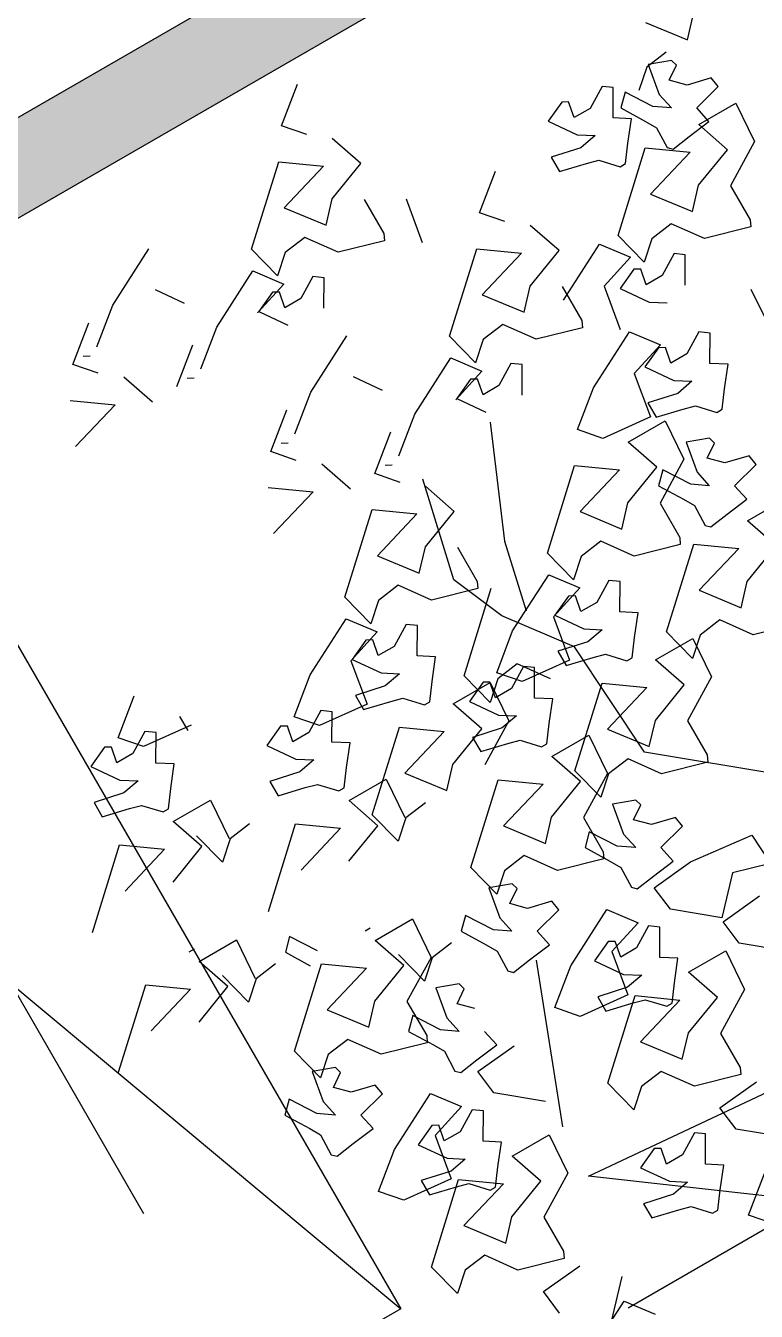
# Model space of a CAD drawing. Header units: metres. Extents: x 1769 to 3632, y 809 to 2652.
# Drawn here: x 2738.465 to 2739.719, y 1877.276 to 1879.483 of the extents above; entities that cross this region are included whole.
import ezdxf

# ---------------------------------------------------------------- set-up
doc = ezdxf.new("R2010")
doc.units = ezdxf.units.M
doc.header["$LTSCALE"] = 10
doc.linetypes.add('HIDDEN', pattern=[9.525, 6.35, -3.175])
for name, color, linetype in [('A-FLOR-LEVL', 2, 'Continuous'), ('A-FURN-FIXD', 8, 'Continuous'), ('A-PROJ+', 1, 'HIDDEN'), ('A-WALL', 6, 'Continuous'), ('A-WALL-PATT', 8, 'Continuous'), ('L-PLNT-TREE', 66, 'Continuous')]:
    doc.layers.add(name, color=color, linetype=linetype)
doc.layers.add('Texto', color=7, linetype='Continuous', lineweight=5)

# ---------------------------------------------------------------- blocks, each defined once
blk = doc.blocks.new('ARAYAN')
at = {"layer": 'L-PLNT-TREE', "color": 86}
for p, q in [((145.7883, 305.6766), (145.843, 305.721)), ((145.816, 305.6446), (145.7883, 305.6766)), ((145.6501, 305.5316), (145.7562, 305.6297)), ((145.7562, 305.6297), (145.8139, 305.5883)), ((145.4169, 305.5647), (145.5103, 305.6129)), ((145.867, 305.5625), (145.8477, 305.6194)), ((145.8139, 305.5883), (145.7272, 305.5625)), ((145.3622, 305.5203), (145.4169, 305.5647)), ((145.7272, 305.5625), (145.7706, 305.5057)), ((145.7996, 305.5368), (145.867, 305.5625)), ((145.3156, 305.5149), (145.3703, 305.5594)), ((145.4867, 305.5527), (145.5156, 305.5114)), ((145.6646, 305.4748), (145.6501, 305.5316)), ((145.7706, 305.5057), (145.7996, 305.5368)), ((145.3433, 305.483), (145.3156, 305.5149)), ((145.3457, 305.5127), (145.3361, 305.5179)), ((145.7321, 305.5057), (145.6935, 305.5006)), ((145.7658, 305.4593), (145.7321, 305.5057)), ((145.8429, 305.5109), (145.8429, 305.449)), ((145.5413, 305.4528), (145.6347, 305.501)), ((145.6347, 305.501), (145.6669, 305.4585)), ((145.6935, 305.5006), (145.6646, 305.4748)), ((146.1892, 305.4882), (146.1555, 305.4727)), ((146.1988, 305.483), (146.1892, 305.4882)), ((146.194, 305.4573), (146.1988, 305.483)), ((145.2835, 305.468), (145.3412, 305.4267)), ((145.9008, 305.4784), (145.8885, 305.4065)), ((146.1555, 305.4727), (146.1843, 305.4315)), ((146.2567, 305.4779), (146.2229, 305.4573)), ((146.247, 305.4263), (146.2711, 305.4676)), ((146.2711, 305.4676), (146.2567, 305.4779)), ((146.3369, 305.4714), (146.3281, 305.4219)), ((146.3717, 305.4586), (146.3369, 305.4714)), ((145.3943, 305.4009), (145.3749, 305.4577)), ((145.44, 305.403), (145.4947, 305.4475)), ((145.4866, 305.4084), (145.5413, 305.4528)), ((145.6669, 305.4585), (145.6083, 305.44)), ((145.6449, 305.4563), (145.6111, 305.4408)), ((145.6111, 305.4408), (145.64, 305.3995)), ((145.6545, 305.4511), (145.6449, 305.4563)), ((145.6496, 305.4254), (145.6545, 305.4511)), ((145.7123, 305.446), (145.6786, 305.4254)), ((145.7267, 305.4357), (145.7123, 305.446)), ((145.8381, 305.4387), (145.7658, 305.4593)), ((145.8429, 305.449), (145.8381, 305.4387)), ((145.9899, 305.4019), (146.0446, 305.4463)), ((146.2229, 305.4573), (146.194, 305.4573)), ((146.2834, 305.452), (146.2651, 305.4338)), ((146.31, 305.4106), (146.2834, 305.452)), ((146.3532, 305.4333), (146.3748, 305.4481)), ((146.3748, 305.4481), (146.3717, 305.4586)), ((145.3412, 305.4267), (145.2545, 305.4009)), ((145.6786, 305.4254), (145.6496, 305.4254)), ((145.7026, 305.3943), (145.7267, 305.4357)), ((146.1314, 305.4212), (146.1314, 305.3953)), ((146.1795, 305.4107), (146.1314, 305.4212)), ((146.1843, 305.4315), (146.2085, 305.416)), ((146.2711, 305.4107), (146.247, 305.4263)), ((146.2651, 305.4338), (146.2885, 305.3958)), ((146.3281, 305.4219), (146.3342, 305.3938)), ((146.3737, 305.4128), (146.3532, 305.4333)), ((145.4701, 305.4008), (145.4605, 305.406)), ((146.0176, 305.3699), (145.9899, 305.4019)), ((146.2085, 305.416), (146.1795, 305.4107)), ((146.247, 305.3798), (146.2711, 305.4107)), ((146.3342, 305.3938), (146.31, 305.4106)), ((146.4121, 305.4036), (146.3737, 305.4128)), ((146.415, 305.3861), (146.4121, 305.4036)), ((146.1314, 305.3953), (146.1747, 305.385)), ((146.1747, 305.385), (146.194, 305.3798)), ((146.194, 305.3798), (146.2181, 305.354)), ((146.2277, 305.354), (146.247, 305.3798)), ((146.2885, 305.3958), (146.2984, 305.3785)), ((146.3687, 305.3739), (146.415, 305.3861)), ((146.1609, 305.2617), (146.267, 305.3599)), ((146.267, 305.3599), (146.3248, 305.3185)), ((146.2984, 305.3785), (146.2972, 305.3432)), ((146.3748, 305.3459), (146.3687, 305.3739)), ((145.8517, 305.2569), (145.9578, 305.355)), ((145.9578, 305.355), (146.0155, 305.3136)), ((146.0686, 305.2878), (146.0492, 305.3447)), ((146.2181, 305.354), (146.2277, 305.354)), ((146.2972, 305.3432), (146.304, 305.3364)), ((146.304, 305.3364), (146.3359, 305.3411)), ((146.3359, 305.3411), (146.3748, 305.3459)), ((146.3778, 305.2927), (146.3585, 305.3496)), ((146.3585, 305.3496), (146.426, 305.3496)), ((146.426, 305.3496), (146.4212, 305.2824)), ((145.6184, 305.29), (145.7118, 305.3382)), ((146.0155, 305.3136), (145.9288, 305.2878)), ((146.3248, 305.3185), (146.238, 305.2927)), ((145.5171, 305.2402), (145.5718, 305.2847)), ((145.5637, 305.2456), (145.6184, 305.29)), ((145.9288, 305.2878), (145.9721, 305.231)), ((146.0011, 305.2621), (146.0686, 305.2878)), ((146.4212, 305.2824), (146.3537, 305.2411)), ((145.6883, 305.278), (145.7172, 305.2367)), ((145.9721, 305.231), (146.0011, 305.2621)), ((146.0353, 305.2165), (146.1287, 305.2647)), ((145.5448, 305.2083), (145.5171, 305.2402)), ((145.5472, 305.238), (145.5376, 305.2432)), ((145.8662, 305.2001), (145.8517, 305.2569)), ((145.7428, 305.1781), (145.8363, 305.2263)), ((145.8363, 305.2263), (145.8684, 305.1838)), ((145.8951, 305.2259), (145.8662, 305.2001)), ((145.9337, 305.231), (145.8951, 305.2259)), ((145.9674, 305.1846), (145.9337, 305.231)), ((146.0445, 305.2362), (146.0445, 305.1743)), ((146.1609, 305.2223), (146.1023, 305.2037)), ((146.1023, 305.2037), (146.09, 305.1318)), ((145.485, 305.1933), (145.5428, 305.152)), ((145.5958, 305.1262), (145.5765, 305.183)), ((145.6881, 305.1337), (145.7428, 305.1781)), ((145.8684, 305.1838), (145.8099, 305.1653)), ((145.8464, 305.1816), (145.8127, 305.1661)), ((145.8561, 305.1764), (145.8464, 305.1816)), ((146.0396, 305.164), (145.9674, 305.1846)), ((145.6415, 305.1283), (145.6962, 305.1728)), ((145.8127, 305.1661), (145.8416, 305.1248)), ((145.8512, 305.1507), (145.8561, 305.1764)), ((145.9139, 305.1713), (145.8802, 305.1507)), ((145.9042, 305.1196), (145.9283, 305.161)), ((145.9283, 305.161), (145.9139, 305.1713)), ((146.0445, 305.1743), (146.0396, 305.164)), ((145.5428, 305.152), (145.456, 305.1262)), ((145.8802, 305.1507), (145.8512, 305.1507)), ((145.6692, 305.0963), (145.6415, 305.1283)), ((145.6716, 305.1261), (145.662, 305.1313)), ((146.0072, 305.0733), (146.1007, 305.1215)), ((146.1007, 305.1215), (146.1329, 305.079)), ((145.8396, 305.1078), (145.765, 304.9338)), ((145.5034, 304.9833), (145.6094, 305.0814)), ((145.6094, 305.0814), (145.6672, 305.0401)), ((145.6654, 304.9213), (145.7028, 305.083)), ((146.1329, 305.079), (146.0743, 305.0605)), ((146.1276, 305.0768), (146.0939, 305.0613)), ((146.1372, 305.0716), (146.1276, 305.0768)), ((146.2875, 304.8965), (146.2999, 305.083)), ((145.7202, 305.0142), (145.7009, 305.0711)), ((145.9526, 305.0289), (146.0072, 305.0733)), ((146.0743, 305.0605), (146.062, 304.9886)), ((146.0939, 305.0613), (146.1228, 305.02)), ((146.1324, 305.0459), (146.1372, 305.0716)), ((146.1951, 305.0665), (146.1614, 305.0459)), ((146.1854, 305.0148), (146.2095, 305.0562)), ((146.2095, 305.0562), (146.1951, 305.0665)), ((145.6672, 305.0401), (145.5804, 305.0142)), ((146.1614, 305.0459), (146.1324, 305.0459)), ((145.9803, 304.9969), (145.9526, 305.0289)), ((146.1228, 305.02), (146.1469, 305.0045)), ((145.0833, 304.97), (145.1379, 305.0144)), ((145.5804, 305.0142), (145.6238, 304.9575)), ((145.6528, 304.9885), (145.7202, 305.0142)), ((146.062, 304.9886), (145.9803, 304.9969)), ((146.1179, 304.9993), (146.0698, 305.0097)), ((146.0698, 305.0097), (146.0698, 304.9839)), ((146.1469, 305.0045), (146.1179, 304.9993)), ((146.2095, 304.9993), (146.1854, 305.0148)), ((146.1854, 304.9684), (146.2095, 304.9993)), ((145.8144, 304.8838), (145.9204, 304.982)), ((146.0698, 304.9839), (146.1131, 304.9736)), ((145.0572, 304.9676), (145.0234, 304.9521)), ((145.0668, 304.9624), (145.0572, 304.9676)), ((145.0619, 304.9367), (145.0668, 304.9624)), ((145.111, 304.938), (145.0833, 304.97)), ((145.1246, 304.9573), (145.0909, 304.9367)), ((145.139, 304.947), (145.1246, 304.9573)), ((146.1131, 304.9736), (146.1324, 304.9684)), ((146.1324, 304.9684), (146.1565, 304.9425)), ((146.1661, 304.9425), (146.1854, 304.9684)), ((145.0234, 304.9521), (145.0523, 304.9109)), ((145.0909, 304.9367), (145.0619, 304.9367)), ((145.1927, 304.9297), (145.111, 304.938)), ((145.1149, 304.9057), (145.139, 304.947)), ((145.1837, 304.9509), (145.1837, 304.925)), ((145.3945, 304.9046), (145.4879, 304.9528)), ((146.1565, 304.9425), (146.1661, 304.9425)), ((145.7028, 304.8343), (145.6654, 304.9213)), ((145.765, 304.9338), (145.7401, 304.8219)), ((146.1257, 304.913), (146.0909, 304.9259)), ((145.0474, 304.8901), (144.9993, 304.9006)), ((144.9993, 304.9006), (144.9993, 304.8747)), ((145.0764, 304.8953), (145.0474, 304.8901)), ((145.0523, 304.9109), (145.0764, 304.8953)), ((145.139, 304.8901), (145.1149, 304.9057)), ((145.3398, 304.8601), (145.3945, 304.9046)), ((146.1072, 304.8878), (146.1288, 304.9025)), ((146.1288, 304.9025), (146.1257, 304.913)), ((144.9993, 304.8747), (145.0427, 304.8644)), ((145.1149, 304.8592), (145.139, 304.8901)), ((145.8289, 304.8271), (145.8144, 304.8838)), ((146.1277, 304.8673), (146.1072, 304.8878)), ((145.0427, 304.8644), (145.0619, 304.8592)), ((145.0619, 304.8592), (145.086, 304.8334)), ((145.0957, 304.8334), (145.1149, 304.8592)), ((145.3137, 304.8578), (145.2799, 304.8422)), ((145.3233, 304.8525), (145.3137, 304.8578)), ((145.3675, 304.8281), (145.3398, 304.8601)), ((145.7055, 304.8051), (145.7989, 304.8533)), ((145.7989, 304.8533), (145.8311, 304.8108)), ((145.8577, 304.8529), (145.8289, 304.8271)), ((145.8963, 304.858), (145.8577, 304.8529)), ((146.1661, 304.858), (146.1277, 304.8673)), ((146.169, 304.8405), (146.1661, 304.858)), ((145.086, 304.8334), (145.0957, 304.8334)), ((145.2799, 304.8422), (145.3088, 304.801)), ((145.3184, 304.8268), (145.3233, 304.8525)), ((145.3811, 304.8474), (145.3474, 304.8268)), ((145.3714, 304.7958), (145.3955, 304.8371)), ((145.3955, 304.8371), (145.3811, 304.8474)), ((145.4402, 304.841), (145.4402, 304.8151)), ((145.4884, 304.8305), (145.4402, 304.841)), ((145.7774, 304.7348), (145.7028, 304.8343)), ((146.1227, 304.8283), (146.169, 304.8405)), ((144.8948, 304.7244), (145.0008, 304.8225)), ((145.0008, 304.8225), (145.0586, 304.7811)), ((145.3474, 304.8268), (145.3184, 304.8268)), ((145.4492, 304.8199), (145.3675, 304.8281)), ((145.4402, 304.8151), (145.4836, 304.8048)), ((146.1288, 304.8003), (146.1227, 304.8283)), ((145.0923, 304.8122), (145.1598, 304.8122)), ((145.1117, 304.7553), (145.0923, 304.8122)), ((145.1598, 304.8122), (145.155, 304.745)), ((145.3088, 304.801), (145.3329, 304.7855)), ((145.3955, 304.7803), (145.3714, 304.7958)), ((145.7725, 304.7923), (145.7602, 304.7204)), ((145.8311, 304.8108), (145.7725, 304.7923)), ((145.8091, 304.8086), (145.7754, 304.7931)), ((145.7754, 304.7931), (145.8042, 304.7518)), ((145.8187, 304.8034), (145.8091, 304.8086)), ((145.8139, 304.7776), (145.8187, 304.8034)), ((145.8766, 304.7983), (145.8428, 304.7776)), ((146.0899, 304.7955), (146.1288, 304.8003)), ((145.0586, 304.7811), (144.9719, 304.7553)), ((145.2558, 304.7907), (145.2558, 304.7648)), ((145.304, 304.7803), (145.2558, 304.7907)), ((145.3329, 304.7855), (145.304, 304.7803)), ((145.3714, 304.7493), (145.3955, 304.7803)), ((145.6184, 304.7254), (145.6039, 304.7821)), ((145.8428, 304.7776), (145.8139, 304.7776)), ((145.8668, 304.7466), (145.891, 304.788)), ((145.915, 304.6827), (146.021, 304.7808)), ((145.0442, 304.7296), (145.1117, 304.7553)), ((145.2558, 304.7648), (145.2992, 304.7545)), ((145.2992, 304.7545), (145.3184, 304.7493)), ((145.3692, 304.6648), (145.4753, 304.7629)), ((145.4753, 304.7629), (145.533, 304.7216)), ((145.5861, 304.6957), (145.5668, 304.7526)), ((145.5668, 304.7526), (145.6343, 304.7526)), ((145.6247, 304.7583), (145.591, 304.7428)), ((145.6343, 304.7531), (145.6247, 304.7583)), ((145.6295, 304.7274), (145.6343, 304.7531)), ((145.6343, 304.7526), (145.6295, 304.6854)), ((145.6859, 304.7563), (145.6473, 304.7512)), ((145.6785, 304.7286), (145.6508, 304.7606)), ((145.7196, 304.7099), (145.6859, 304.7563)), ((145.8042, 304.7518), (145.8284, 304.7363)), ((146.1125, 304.7705), (146.18, 304.7705)), ((146.1319, 304.7136), (146.1125, 304.7705)), ((145.3184, 304.7493), (145.3426, 304.7235)), ((145.3522, 304.7235), (145.3714, 304.7493)), ((145.591, 304.7428), (145.6198, 304.7015)), ((145.6473, 304.7512), (145.6184, 304.7254)), ((145.6922, 304.748), (145.6584, 304.7274)), ((145.6824, 304.6963), (145.7066, 304.7377)), ((145.7066, 304.7377), (145.6922, 304.748)), ((145.7994, 304.7311), (145.7513, 304.7415)), ((145.7513, 304.7415), (145.7513, 304.7157)), ((145.7898, 304.5359), (145.7774, 304.7348)), ((145.8284, 304.7363), (145.7994, 304.7311)), ((145.891, 304.7311), (145.8668, 304.7466)), ((145.1513, 304.6145), (145.2574, 304.7126)), ((145.2574, 304.7126), (145.3151, 304.6713)), ((145.3426, 304.7235), (145.3522, 304.7235)), ((145.533, 304.7216), (145.4463, 304.6957)), ((145.6584, 304.7274), (145.6295, 304.7274)), ((145.7602, 304.7204), (145.6785, 304.7286)), ((145.7513, 304.7157), (145.7946, 304.7054)), ((145.8668, 304.7001), (145.891, 304.7311)), ((145.9921, 304.7136), (146.0354, 304.6568)), ((146.0644, 304.6879), (146.1319, 304.7136)), ((145.3682, 304.6454), (145.3488, 304.7023)), ((145.3488, 304.7023), (145.4163, 304.7023)), ((145.4163, 304.7023), (145.4116, 304.6351)), ((145.4463, 304.6957), (145.4897, 304.639)), ((145.5187, 304.67), (145.5861, 304.6957)), ((145.615, 304.6808), (145.5669, 304.6912)), ((145.5669, 304.6912), (145.5669, 304.6654)), ((145.6198, 304.7015), (145.6439, 304.686)), ((145.7066, 304.6808), (145.6824, 304.6963)), ((145.7946, 304.7054), (145.8139, 304.7001)), ((145.8139, 304.7001), (145.838, 304.6743)), ((145.8476, 304.6743), (145.8668, 304.7001)), ((145.3151, 304.6713), (145.2284, 304.6454)), ((145.6295, 304.6854), (145.562, 304.6442)), ((145.6439, 304.686), (145.615, 304.6808)), ((145.6824, 304.6499), (145.7066, 304.6808)), ((145.838, 304.6743), (145.8476, 304.6743)), ((145.9294, 304.6259), (145.915, 304.6827)), ((146.0354, 304.6568), (146.0644, 304.6879)), ((145.5669, 304.6654), (145.6102, 304.6551)), ((145.6102, 304.6551), (145.6295, 304.6499)), ((145.6803, 304.5653), (145.7863, 304.6634)), ((145.7863, 304.6634), (145.8441, 304.6221)), ((145.8778, 304.6531), (145.9453, 304.6531)), ((145.8972, 304.5963), (145.8778, 304.6531)), ((145.9583, 304.6517), (145.9294, 304.6259)), ((145.9453, 304.6531), (145.9405, 304.5859)), ((145.9969, 304.6568), (145.9583, 304.6517)), ((146.0306, 304.6104), (145.9969, 304.6568)), ((145.3007, 304.6197), (145.3682, 304.6454)), ((145.6295, 304.6499), (145.6536, 304.624)), ((145.6632, 304.624), (145.6824, 304.6499)), ((144.8201, 304.513), (144.9262, 304.6111)), ((144.9262, 304.6111), (144.9839, 304.5698)), ((145.0114, 304.622), (145.021, 304.622)), ((145.4623, 304.515), (145.5684, 304.6132)), ((145.5684, 304.6132), (145.6261, 304.5718)), ((145.6536, 304.624), (145.6632, 304.624)), ((145.8441, 304.6221), (145.7574, 304.5963)), ((146.1029, 304.5898), (146.0306, 304.6104)), ((145.0177, 304.6008), (145.0852, 304.6008)), ((145.037, 304.5439), (145.0177, 304.6008)), ((145.0852, 304.6008), (145.0804, 304.5336)), ((145.6599, 304.6028), (145.7273, 304.6028)), ((145.6792, 304.546), (145.6599, 304.6028)), ((145.7273, 304.6028), (145.7226, 304.5356)), ((145.7574, 304.5963), (145.8007, 304.5395)), ((145.8297, 304.5705), (145.8972, 304.5963)), ((144.9839, 304.5698), (144.8972, 304.5439)), ((145.6261, 304.5718), (145.5394, 304.546)), ((145.8007, 304.5395), (145.8297, 304.5705)), ((145.9405, 304.5859), (145.873, 304.5447)), ((145.0526, 304.5065), (145.0381, 304.5633)), ((145.1606, 304.5637), (145.1423, 304.5455)), ((145.1872, 304.5223), (145.1606, 304.5637)), ((145.6947, 304.5086), (145.6803, 304.5653)), ((144.9696, 304.5182), (145.037, 304.5439)), ((145.0814, 304.5324), (145.0526, 304.5065)), ((145.12, 304.5375), (145.0814, 304.5324)), ((145.1423, 304.5455), (145.1657, 304.5075)), ((145.5394, 304.546), (145.5828, 304.4892)), ((145.6118, 304.5202), (145.6792, 304.546)), ((145.7226, 304.5356), (145.6551, 304.4944)), ((145.7236, 304.5344), (145.6947, 304.5086)), ((145.7622, 304.5395), (145.7236, 304.5344)), ((145.796, 304.493), (145.7622, 304.5395)), ((146.0013, 304.3618), (145.7898, 304.5359)), ((145.873, 304.5447), (145.873, 304.4827)), ((145.2679, 304.5121), (145.2775, 304.5121)), ((145.4768, 304.4583), (145.4623, 304.515)), ((145.5828, 304.4892), (145.6118, 304.5202)), ((145.0767, 304.4031), (145.1827, 304.5012)), ((145.1827, 304.5012), (145.2405, 304.4599)), ((145.2936, 304.4341), (145.2742, 304.4909)), ((145.2742, 304.4909), (145.3417, 304.4909)), ((145.3417, 304.4909), (145.3369, 304.4237)), ((145.8682, 304.4724), (145.796, 304.493)), ((145.873, 304.4827), (145.8682, 304.4724)), ((145.2405, 304.4599), (145.1538, 304.4341)), ((145.3091, 304.3966), (145.2946, 304.4534)), ((145.4171, 304.4538), (145.3988, 304.4356)), ((145.4438, 304.4124), (145.4171, 304.4538)), ((145.1538, 304.4341), (145.1971, 304.3773)), ((145.2261, 304.4083), (145.2936, 304.4341)), ((145.3766, 304.4276), (145.338, 304.4225)), ((145.3988, 304.4356), (145.4222, 304.3976)), ((145.1971, 304.3773), (145.2261, 304.4083)), ((145.3369, 304.4237), (145.2694, 304.3825)), ((145.338, 304.4225), (145.3091, 304.3966)), ((145.0911, 304.3464), (145.0767, 304.4031)), ((145.4222, 304.3976), (145.4321, 304.3803)), ((145.12, 304.3722), (145.0911, 304.3464)), ((145.1586, 304.3773), (145.12, 304.3722)), ((145.1924, 304.3308), (145.1586, 304.3773)), ((145.2694, 304.3825), (145.2694, 304.3205)), ((145.3196, 304.3781), (145.3109, 304.3285)), ((145.3545, 304.3652), (145.3196, 304.3781)), ((145.4321, 304.3803), (145.4309, 304.345)), ((145.0849, 304.3613), (145.0762, 304.3118)), ((145.1198, 304.3485), (145.0849, 304.3613)), ((145.1229, 304.338), (145.1198, 304.3485)), ((145.2661, 304.3587), (145.2479, 304.3404)), ((145.2928, 304.3173), (145.2661, 304.3587)), ((145.336, 304.34), (145.3576, 304.3547)), ((145.3576, 304.3547), (145.3545, 304.3652)), ((145.7664, 304.3497), (145.8709, 304.3379)), ((145.0314, 304.3419), (145.0132, 304.3237)), ((145.0581, 304.3005), (145.0314, 304.3419)), ((145.1013, 304.3232), (145.1229, 304.338)), ((145.2646, 304.3102), (145.1924, 304.3308)), ((145.2479, 304.3404), (145.2712, 304.3025)), ((145.3109, 304.3285), (145.317, 304.3005)), ((145.3565, 304.3195), (145.336, 304.34)), ((145.383, 304.0885), (145.4788, 304.3369)), ((145.4309, 304.345), (145.4377, 304.3382)), ((145.8709, 304.3379), (145.8741, 304.2847)), ((145.0132, 304.3237), (145.0365, 304.2857)), ((145.0762, 304.3118), (145.0823, 304.2837)), ((145.1218, 304.3027), (145.1013, 304.3232)), ((145.2694, 304.3205), (145.2646, 304.3102)), ((145.317, 304.3005), (145.2928, 304.3173)), ((145.0365, 304.2857), (145.0465, 304.2684)), ((145.0823, 304.2837), (145.0581, 304.3005)), ((145.1602, 304.2935), (145.1218, 304.3027)), ((145.1631, 304.276), (145.1602, 304.2935)), ((145.2712, 304.3025), (145.2812, 304.2852)), ((145.8741, 304.2847), (145.8151, 304.3018)), ((145.0465, 304.2684), (145.0452, 304.2331)), ((145.1168, 304.2638), (145.1631, 304.276)), ((145.2812, 304.2852), (145.2799, 304.2499)), ((145.3576, 304.2525), (145.3515, 304.2806)), ((145.1229, 304.2358), (145.1168, 304.2638)), ((145.2799, 304.2499), (145.2868, 304.2431)), ((145.2868, 304.2431), (145.3186, 304.2477)), ((145.3186, 304.2477), (145.3576, 304.2525)), ((145.7633, 304.2424), (145.8335, 304.2491)), ((145.0452, 304.2331), (145.0521, 304.2263)), ((145.0521, 304.2263), (145.0839, 304.231)), ((145.0839, 304.231), (145.1229, 304.2358)), ((145.1354, 304.1902), (145.2289, 304.2385)), ((145.2289, 304.2385), (145.261, 304.196)), ((145.3106, 304.2311), (145.3807, 304.2377)), ((145.3159, 304.1891), (145.3106, 304.2311)), ((145.4791, 304.1127), (145.5852, 304.2108)), ((145.5852, 304.2108), (145.6429, 304.1695)), ((145.0807, 304.1458), (145.1354, 304.1902)), ((145.2055, 304.1937), (145.1718, 304.1782)), ((145.261, 304.196), (145.2025, 304.1774)), ((145.2151, 304.1885), (145.2055, 304.1937)), ((145.2103, 304.1628), (145.2151, 304.1885)), ((145.3793, 304.1369), (145.3159, 304.1891)), ((145.5959, 304.1972), (145.62, 304.1714)), ((145.6297, 304.1714), (145.6489, 304.1972)), ((145.696, 304.1436), (145.6766, 304.2005)), ((145.7441, 304.2005), (145.7393, 304.1333)), ((145.832, 304.1482), (145.7686, 304.2004)), ((145.1718, 304.1782), (145.2006, 304.137)), ((145.2025, 304.1774), (145.1901, 304.1055)), ((145.273, 304.1834), (145.2392, 304.1628)), ((145.2632, 304.1318), (145.2874, 304.1731)), ((145.2874, 304.1731), (145.273, 304.1834)), ((145.6429, 304.1695), (145.5562, 304.1436)), ((145.62, 304.1714), (145.6297, 304.1714)), ((145.1084, 304.1138), (145.0807, 304.1458)), ((145.2392, 304.1628), (145.2103, 304.1628)), ((145.5562, 304.1436), (145.5995, 304.0869)), ((145.6285, 304.1179), (145.696, 304.1436)), ((145.1477, 304.1267), (145.1477, 304.1008)), ((145.1958, 304.1162), (145.1477, 304.1267)), ((145.2006, 304.137), (145.2248, 304.1215)), ((145.2874, 304.1162), (145.2632, 304.1318)), ((145.7393, 304.1333), (145.6719, 304.0921)), ((145.1901, 304.1055), (145.1084, 304.1138)), ((145.2248, 304.1215), (145.1958, 304.1162)), ((145.2632, 304.0853), (145.2874, 304.1162)), ((145.4936, 304.0559), (145.4791, 304.1127)), ((145.5995, 304.0869), (145.6285, 304.1179)), ((145.0934, 304.0008), (145.1995, 304.0989)), ((145.1477, 304.1008), (145.191, 304.0905)), ((145.191, 304.0905), (145.2103, 304.0853)), ((145.1995, 304.0989), (145.2572, 304.0575)), ((145.2103, 304.0853), (145.2344, 304.0595)), ((145.244, 304.0595), (145.2632, 304.0853)), ((145.3103, 304.0317), (145.291, 304.0886)), ((145.291, 304.0886), (145.3584, 304.0886)), ((145.3584, 304.0886), (145.3537, 304.0214)), ((145.561, 304.0869), (145.5224, 304.0818)), ((145.5948, 304.0404), (145.561, 304.0869)), ((145.6719, 304.0921), (145.6719, 304.0301)), ((145.5224, 304.0818), (145.4936, 304.0559)), ((145.2572, 304.0575), (145.1705, 304.0317)), ((145.2344, 304.0595), (145.244, 304.0595)), ((145.1705, 304.0317), (145.2139, 303.9749)), ((145.2429, 304.006), (145.3103, 304.0317)), ((145.667, 304.0198), (145.5948, 304.0404)), ((145.6719, 304.0301), (145.667, 304.0198)), ((145.2139, 303.9749), (145.2429, 304.006)), ((145.3537, 304.0214), (145.2862, 303.9802)), ((145.1079, 303.944), (145.0934, 304.0008)), ((145.6157, 303.8271), (145.3793, 304.0012)), ((145.3793, 304.0012), (146.1257, 303.939)), ((145.4906, 303.9871), (145.4569, 303.9716)), ((145.5002, 303.9819), (145.4906, 303.9871)), ((145.4953, 303.9562), (145.5002, 303.9819)), ((145.6124, 303.9909), (145.6826, 303.9976)), ((145.6177, 303.949), (145.6124, 303.9909)), ((145.1368, 303.9698), (145.1079, 303.944)), ((145.1754, 303.9749), (145.1368, 303.9698)), ((145.2091, 303.9285), (145.1754, 303.9749)), ((145.4569, 303.9716), (145.4857, 303.9304)), ((145.5581, 303.9768), (145.5243, 303.9562)), ((145.5483, 303.9252), (145.5724, 303.9665)), ((145.5724, 303.9665), (145.5581, 303.9768)), ((145.5243, 303.9562), (145.4953, 303.9562)), ((145.6811, 303.8968), (145.6177, 303.949)), ((145.4857, 303.9304), (145.5098, 303.9148)), ((145.5724, 303.9096), (145.5483, 303.9252)), ((145.4809, 303.9096), (145.4327, 303.9201)), ((145.4327, 303.9201), (145.4327, 303.8942)), ((145.5098, 303.9148), (145.4809, 303.9096)), ((145.5483, 303.8787), (145.5724, 303.9096)), ((145.4327, 303.8942), (145.4761, 303.8839)), ((145.4761, 303.8839), (145.4953, 303.8787)), ((145.2321, 303.8371), (145.2268, 303.879)), ((145.4953, 303.8787), (145.5195, 303.8529)), ((145.5291, 303.8529), (145.5483, 303.8787)), ((145.567, 303.8218), (145.6217, 303.8663)), ((145.5195, 303.8529), (145.5291, 303.8529)), ((145.3456, 303.8378), (145.2955, 303.7849)), ((145.5947, 303.7898), (145.567, 303.8218)), ((145.236, 303.7544), (145.3294, 303.8026)), ((145.3294, 303.8026), (145.3616, 303.7601)), ((145.5908, 303.7898), (145.3295, 303.7898))]:
    blk.add_line(p, q, dxfattribs=at)
at = {"layer": 'L-PLNT-TREE', "color": 64}
for p, q in [((146.3663, 305.5308), (146.4097, 305.474)), ((146.4097, 305.474), (146.4386, 305.505)), ((146.3326, 305.4689), (146.3037, 305.4431)), ((146.3712, 305.474), (146.3326, 305.4689)), ((146.238, 305.2927), (146.2814, 305.2359)), ((146.3104, 305.267), (146.3778, 305.2927)), ((146.1287, 305.2647), (146.1609, 305.2223)), ((146.1754, 305.205), (146.1609, 305.2617)), ((146.2814, 305.2359), (146.3104, 305.267)), ((146.3537, 305.2411), (146.3537, 305.1791)), ((146.2043, 305.2308), (146.1754, 305.205)), ((146.2429, 305.2359), (146.2043, 305.2308)), ((146.2766, 305.1895), (146.2429, 305.2359)), ((146.1557, 305.2033), (146.1219, 305.1877)), ((146.1653, 305.198), (146.1557, 305.2033)), ((146.1604, 305.1723), (146.1653, 305.198)), ((146.1219, 305.1877), (146.1508, 305.1465)), ((146.2232, 305.1929), (146.1894, 305.1723)), ((146.2134, 305.1413), (146.2375, 305.1826)), ((146.2375, 305.1826), (146.2232, 305.1929)), ((146.3489, 305.1688), (146.2766, 305.1895)), ((146.3537, 305.1791), (146.3489, 305.1688)), ((146.1894, 305.1723), (146.1604, 305.1723)), ((146.1508, 305.1465), (146.1749, 305.131)), ((145.5178, 304.9265), (145.5034, 304.9833)), ((145.6238, 304.9575), (145.6528, 304.9885)), ((145.9204, 304.982), (145.9782, 304.9406)), ((145.5853, 304.9575), (145.5467, 304.9524)), ((145.619, 304.911), (145.5853, 304.9575)), ((145.6961, 304.9627), (145.6961, 304.9007)), ((146.0119, 304.9717), (146.0794, 304.9717)), ((146.0313, 304.9148), (146.0119, 304.9717)), ((146.0794, 304.9717), (146.0746, 304.9045)), ((145.4879, 304.9528), (145.5201, 304.9103)), ((145.5467, 304.9524), (145.5178, 304.9265)), ((145.9782, 304.9406), (145.8915, 304.9148)), ((145.8915, 304.9148), (145.9348, 304.858)), ((145.9638, 304.8891), (146.0313, 304.9148)), ((146.0909, 304.9259), (146.0821, 304.8763)), ((145.5201, 304.9103), (145.4615, 304.8917)), ((145.4981, 304.9081), (145.4644, 304.8925)), ((145.5077, 304.9028), (145.4981, 304.9081)), ((145.5028, 304.8771), (145.5077, 304.9028)), ((145.5656, 304.8977), (145.5318, 304.8771)), ((145.5799, 304.8874), (145.5656, 304.8977)), ((145.6913, 304.8904), (145.619, 304.911)), ((145.6961, 304.9007), (145.6913, 304.8904)), ((146.0746, 304.9045), (146.0072, 304.8632)), ((146.0374, 304.9065), (146.0191, 304.8882)), ((146.064, 304.8651), (146.0374, 304.9065)), ((145.4615, 304.8917), (145.4492, 304.8199)), ((145.4644, 304.8925), (145.4932, 304.8513)), ((145.5318, 304.8771), (145.5028, 304.8771)), ((145.5558, 304.8461), (145.5799, 304.8874)), ((145.6039, 304.7821), (145.71, 304.8803)), ((145.9348, 304.858), (145.9638, 304.8891)), ((146.0191, 304.8882), (146.0425, 304.8503)), ((146.0821, 304.8763), (146.0882, 304.8483)), ((145.9301, 304.8115), (145.8963, 304.858)), ((146.0072, 304.8632), (146.0072, 304.8012)), ((146.0882, 304.8483), (146.064, 304.8651)), ((145.5173, 304.8358), (145.4884, 304.8305)), ((145.4932, 304.8513), (145.5173, 304.8358)), ((145.5799, 304.8305), (145.5558, 304.8461)), ((146.0425, 304.8503), (146.0524, 304.833)), ((146.0524, 304.833), (146.0512, 304.7976)), ((145.5558, 304.7996), (145.5799, 304.8305)), ((145.4836, 304.8048), (145.5028, 304.7996)), ((145.5028, 304.7996), (145.527, 304.7738)), ((145.5366, 304.7738), (145.5558, 304.7996)), ((145.6508, 304.7606), (145.7055, 304.8051)), ((145.891, 304.788), (145.8766, 304.7983)), ((146.0023, 304.7909), (145.9301, 304.8115)), ((146.0072, 304.8012), (146.0023, 304.7909)), ((146.0512, 304.7976), (146.058, 304.7908)), ((146.058, 304.7908), (146.0899, 304.7955)), ((145.1272, 304.7179), (145.1127, 304.7747)), ((145.527, 304.7738), (145.5366, 304.7738)), ((146.021, 304.7808), (146.0788, 304.7394)), ((145.1561, 304.7437), (145.1272, 304.7179)), ((145.1947, 304.7488), (145.1561, 304.7437)), ((146.0788, 304.7394), (145.9921, 304.7136)), ((145.3837, 304.608), (145.3692, 304.6648)), ((145.4897, 304.639), (145.5187, 304.67)), ((145.4126, 304.6339), (145.3837, 304.608)), ((145.4512, 304.639), (145.4126, 304.6339)), ((145.5443, 304.4892), (145.5057, 304.4841)), ((145.578, 304.4427), (145.5443, 304.4892)), ((145.6551, 304.4944), (145.6551, 304.4324)), ((145.7053, 304.49), (145.6966, 304.4404)), ((145.7401, 304.4771), (145.7053, 304.49)), ((145.4706, 304.4732), (145.4619, 304.4237)), ((145.5054, 304.4604), (145.4706, 304.4732)), ((145.5057, 304.4841), (145.4768, 304.4583)), ((145.6518, 304.4706), (145.6335, 304.4523)), ((145.6785, 304.4292), (145.6518, 304.4706)), ((145.7433, 304.4666), (145.7401, 304.4771)), ((145.4869, 304.4351), (145.5086, 304.4499)), ((145.5086, 304.4499), (145.5054, 304.4604)), ((145.6335, 304.4523), (145.6569, 304.4144)), ((145.7216, 304.4519), (145.7433, 304.4666)), ((145.7421, 304.4314), (145.7216, 304.4519)), ((145.5074, 304.4146), (145.4869, 304.4351)), ((145.6502, 304.4221), (145.578, 304.4427)), ((145.6551, 304.4324), (145.6502, 304.4221)), ((145.7026, 304.4124), (145.6785, 304.4292)), ((145.6966, 304.4404), (145.7026, 304.4124)), ((145.7806, 304.4221), (145.7421, 304.4314)), ((145.4679, 304.3956), (145.4438, 304.4124)), ((145.4619, 304.4237), (145.4679, 304.3956)), ((145.5459, 304.4054), (145.5074, 304.4146)), ((145.6569, 304.4144), (145.6668, 304.3971)), ((145.7834, 304.4047), (145.7806, 304.4221)), ((145.5024, 304.3757), (145.5487, 304.3879)), ((145.5487, 304.3879), (145.5459, 304.4054)), ((145.6668, 304.3971), (145.6656, 304.3618)), ((145.7371, 304.3925), (145.7834, 304.4047)), ((145.7432, 304.3645), (145.7371, 304.3925)), ((145.5085, 304.3477), (145.5024, 304.3757)), ((145.4696, 304.3429), (145.5085, 304.3477)), ((145.5211, 304.3022), (145.6145, 304.3504)), ((145.6145, 304.3504), (145.6467, 304.3079)), ((145.6656, 304.3618), (145.6724, 304.355)), ((145.6724, 304.355), (145.7043, 304.3596)), ((145.6963, 304.343), (145.7664, 304.3497)), ((145.7043, 304.3596), (145.7432, 304.3645)), ((145.4377, 304.3382), (145.4696, 304.3429)), ((145.7016, 304.301), (145.6963, 304.343)), ((145.6467, 304.3079), (145.5881, 304.2893)), ((145.4664, 304.2577), (145.5211, 304.3022)), ((145.5912, 304.3057), (145.5574, 304.2901)), ((145.5574, 304.2901), (145.5863, 304.2489)), ((145.5881, 304.2893), (145.5758, 304.2175)), ((145.6008, 304.3004), (145.5912, 304.3057)), ((145.5959, 304.2747), (145.6008, 304.3004)), ((145.6586, 304.2953), (145.6249, 304.2747)), ((145.673, 304.285), (145.6586, 304.2953)), ((145.765, 304.2488), (145.7016, 304.301)), ((145.8151, 304.3018), (145.765, 304.2488)), ((145.6249, 304.2747), (145.5959, 304.2747)), ((145.6489, 304.2437), (145.673, 304.285)), ((145.4941, 304.2257), (145.4664, 304.2577)), ((145.5863, 304.2489), (145.6104, 304.2334)), ((145.5758, 304.2175), (145.4941, 304.2257)), ((145.5814, 304.2282), (145.5333, 304.2386)), ((145.5333, 304.2386), (145.5333, 304.2127)), ((145.6104, 304.2334), (145.5814, 304.2282)), ((145.673, 304.2282), (145.6489, 304.2437)), ((145.6489, 304.1972), (145.673, 304.2282)), ((145.7686, 304.2004), (145.7633, 304.2424)), ((145.5333, 304.2127), (145.5767, 304.2024)), ((145.5767, 304.2024), (145.5959, 304.1972)), ((145.6766, 304.2005), (145.7441, 304.2005)), ((145.2862, 303.9802), (145.2862, 303.9182)), ((145.2813, 303.9079), (145.2091, 303.9285)), ((145.2862, 303.9182), (145.2813, 303.9079)), ((145.2268, 303.879), (145.2969, 303.8857))]:
    blk.add_line(p, q, dxfattribs=at)

msp = doc.modelspace()

# ---------------------------------------------------------------- hatches: boundary and pattern name
at = {"layer": 'A-WALL-PATT', "ltscale": 0.01}
h = msp.add_hatch(color=256, dxfattribs=at)
h.dxf.hatch_style = 1
h.paths.add_polyline_path([(2729.1423, 1869.5053), (2729.4122, 1869.0377), (2729.2823, 1868.9627), (2728.9374, 1869.5602), (2730.454, 1870.4357), (2728.6789, 1873.5102), (2727.1624, 1872.6346), (2727.0873, 1872.7647), (2728.6038, 1873.6403), (2742.1504, 1881.4608), (2742.2254, 1881.3309), (2732.1519, 1875.5153), (2733.1268, 1873.8265), (2732.9969, 1873.7515), (2732.022, 1875.4402), (2728.8088, 1873.5853), (2730.5839, 1870.5107), (2733.797, 1872.3659), (2733.4719, 1872.9288), (2733.6018, 1873.0038), (2734.2718, 1871.8434), (2734.1419, 1871.7684), (2733.872, 1872.236), (2729.3128, 1869.6036)])

# ---------------------------------------------------------------- linework, layer by layer
at = {"layer": 'A-FLOR-LEVL', "ltscale": 0.01}
msp.add_lwpolyline([(2737.008, 1878.3189), (2738.1339, 1878.9689), (2739.1088, 1877.2802), (2737.983, 1876.6302)], close=True, dxfattribs=at)
at = {"layer": 'A-FURN-FIXD'}
msp.add_lwpolyline([(2737.983, 1876.6302), (2737.6598, 1878.4901), (2739.1088, 1877.2802)], dxfattribs=at)
at = {"layer": 'A-PROJ+', "ltscale": 0.01}
msp.add_line((2737.874, 1878.8189), (2739.649, 1875.7441), dxfattribs=at)
at = {"layer": 'A-WALL', "ltscale": 0.01}
msp.add_lwpolyline([(2728.6038, 1873.6403), (2742.1504, 1881.4608), (2742.2254, 1881.3309), (2732.1519, 1875.5153)], dxfattribs=at)

# ---------------------------------------------------------------- block references
at = {"layer": 'Texto', "xscale": 1.089170634977499, "yscale": 1.089170634977499, "zscale": 1.089170634977499, "rotation": 29.99999999999985}
msp.add_blockref('ARAYAN', (2767.8565, 1511.5876), dxfattribs=at)

doc.saveas('drawing.dxf')
